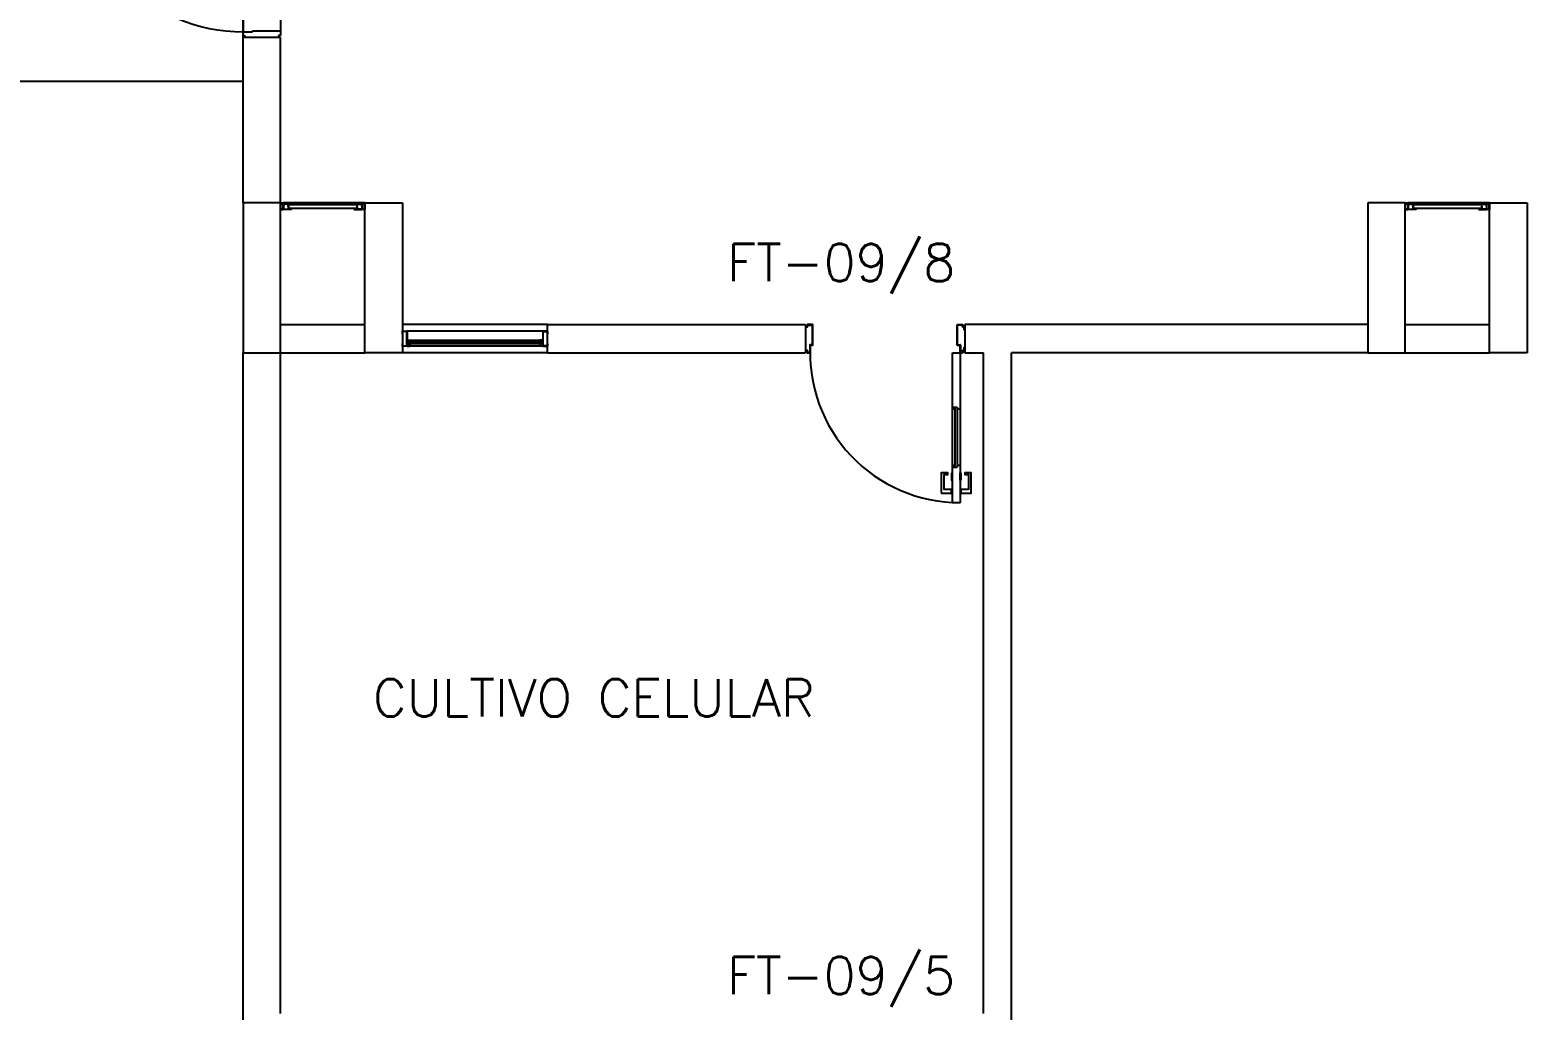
# Model space of a CAD drawing. Header units: millimetres. Extents: x 2686 to 2939, y 1294 to 1441.
# Drawn here: x 2729.13 to 2737.12, y 1399.74 to 1404.97 of the extents above; entities that cross this region are included whole.
import ezdxf

# ---------------------------------------------------------------- set-up
doc = ezdxf.new("R2010")
doc.units = ezdxf.units.MM
doc.linetypes.add('HIDDEN', pattern=[0.375, 0.25, -0.125])
for name, color, linetype in [('AR-ALV', 2, 'Continuous'), ('AR-ESCADA', 2, 'Continuous'), ('AR-ESQ', 1, 'Continuous'), ('AR-ESTC', 3, 'Continuous'), ('AR-PEITORIL', 1, 'Continuous'), ('AR-PF-maçaneta', 1, 'Continuous'), ('AR-PF-mov', 1, 'Continuous'), ('AR-PF-pm1', 2, 'Continuous'), ('AR-PF-soleira', 1, 'Continuous'), ('AR-PISO', 1, 'Continuous'), ('AR-PORTA', 1, 'Continuous'), ('AR-PROJ', 1, 'HIDDEN'), ('DT-ESQ-BAGUETE-C', 1, 'Continuous'), ('DT-ESQ-BAGUETE-V', 1, 'Continuous'), ('DT-ESQ-CHAPA DOBRADA-V', 1, 'Continuous'), ('DT-ESQ-MARCO-V', 1, 'Continuous'), ('DT-ESQ-PERFIL CADEIRA-C', 2, 'Continuous'), ('DT-ESQ-PERFIL CADEIRA-V', 2, 'Continuous'), ('DT-ESQ-PERFIL U-C', 2, 'Continuous'), ('DT-ESQ-VENEZIANA-C', 1, 'Continuous'), ('DT-ESQ-VENEZIANA-V', 1, 'Continuous'), ('DT-ESQ-VIDRO-C', 2, 'Continuous'), ('DT-TXTMOD', 1, 'Continuous'), ('ENDEREÇO', 2, 'Continuous'), ('ES-GUARDACORPO', 2, 'Continuous'), ('es-linhacorte', 1, 'Continuous'), ('ES-PILAR', 3, 'Continuous'), ('Layer2', 2, 'Continuous'), ('maçaneta', 1, 'Continuous'), ('mov', 1, 'Continuous'), ('PM-PERFIL U-C', 2, 'Continuous'), ('PM-VIDRO', 2, 'Continuous'), ('pm1', 2, 'Continuous'), ('pm2', 2, 'Continuous'), ('PROJ2', 1, 'HIDDEN'), ('TEXTO', 2, 'Continuous')]:
    doc.layers.add(name, color=color, linetype=linetype)
doc.styles.add('S10', font='simplex.shx', dxfattribs={"height": 0.1})
doc.styles.add('UNB-100', font='simplex.shx', dxfattribs={"height": 0.2})
doc.styles.add('UNB1-100', font='simplex.shx', dxfattribs={"height": 0.2})

# ---------------------------------------------------------------- blocks, each defined once
blk = doc.blocks.new('EF01-P')
at = {"layer": 'DT-ESQ-BAGUETE-C', "ltscale": 0.1}
for points in [[(0.0015, 0.035), (0.015, 0.035), (0.015, 0.0335), (0.0015, 0.0335), (0.0015, 0.005), (0.015, 0.005), (0.015, 0.0035), (0.0015, 0.0035, -0.414214), (0, 0.005), (0, 0.0335, -0.414214)], [(0.4485, 0.035), (0.435, 0.035), (0.435, 0.0335), (0.4485, 0.0335), (0.4485, 0.005), (0.435, 0.005), (0.435, 0.0035), (0.4485, 0.0035, 0.414214), (0.45, 0.005), (0.45, 0.0335, 0.414214)]]:
    blk.add_lwpolyline(points, format="xyb", close=True, dxfattribs=at)
at = {"layer": 'DT-ESQ-PERFIL CADEIRA-C', "ltscale": 0.1}
for points in [[(0.01, 0.0015), (0.01, 0.003), (0.0015, 0.003, 1), (0.0015, 0), (0.015, 0, 0.414214), (0.0165, 0.0015), (0.0165, 0.0335), (0.043, 0.0335)], [(0.043, 0.0065), (0.018, 0.0065), (0.018, 0.0165), (0.0165, 0.0165), (0.0165, 0.0065, 0.414214), (0.018, 0.005), (0.043, 0.005), (0.0565, 0.005, 1), (0.0565, 0.008), (0.043, 0.008), (0.043, 0.02), (0.043, 0.032), (0.0565, 0.032, 1), (0.0565, 0.035), (0.043, 0.035), (0.0165, 0.035, 0.414214), (0.015, 0.0335), (0.015, 0.0015), (0.0015, 0.0015)], [(0.0415, 0.02), (0.0415, 0.032, -0.414214), (0.043, 0.0335), (0.0565, 0.0335)], [(0.0415, 0.02), (0.0415, 0.008, 0.414214), (0.043, 0.0065), (0.0565, 0.0065)], [(0.407, 0.0065), (0.432, 0.0065), (0.432, 0.0165), (0.4335, 0.0165), (0.4335, 0.0065, -0.414214), (0.432, 0.005), (0.407, 0.005), (0.3935, 0.005, -1), (0.3935, 0.008), (0.407, 0.008), (0.407, 0.02), (0.407, 0.032), (0.3935, 0.032, -1), (0.3935, 0.035), (0.407, 0.035), (0.4335, 0.035, -0.414214), (0.435, 0.0335), (0.435, 0.0015), (0.4485, 0.0015)], [(0.4085, 0.02), (0.4085, 0.032, 0.414214), (0.407, 0.0335), (0.3935, 0.0335)], [(0.4085, 0.02), (0.4085, 0.008, -0.414214), (0.407, 0.0065), (0.3935, 0.0065)], [(0.44, 0.0015), (0.44, 0.003), (0.4485, 0.003, -1), (0.4485, 0), (0.435, 0, -0.414214), (0.4335, 0.0015), (0.4335, 0.0335), (0.407, 0.0335)]]:
    blk.add_lwpolyline(points, format="xyb", dxfattribs=at)
at = {"layer": 'DT-ESQ-PERFIL CADEIRA-V', "ltscale": 0.1}
blk.add_line((0.015, 0), (0.435, 0), dxfattribs=at)
at = {"layer": 'DT-ESQ-VENEZIANA-C', "ltscale": 0.1}
for p, q in [((0.043, 0.0105), (0.407, 0.0105)), ((0.043, 0.009), (0.407, 0.009))]:
    blk.add_line(p, q, dxfattribs=at)
at = {"layer": 'DT-ESQ-VENEZIANA-V', "ltscale": 0.1}
blk.add_line((0.043, 0.031), (0.407, 0.031), dxfattribs=at)
blk = doc.blocks.new('ES-2P-1PAV-E')
for q in [(-2.95, -0.975), (-2.75, -1.575)]:
    blk.add_line((-2.75, -0.975), q)
at = {"layer": 'AR-PISO'}
for p, q in [((-6.35, 0.775), (0, 0.775)), ((-6.35, 0.775), (-6.35, -0.775)), ((0, -0.775), (0, 0.775)), ((-4.55, -0.775), (0, -0.775)), ((-4.8, -0.9), (-6.3, -0.9)), ((-4.8, -1.2), (-6.3, -1.2)), ((-4.8, -1.5), (-6.3, -1.5)), ((-4.8, -1.8), (-6.3, -1.8)), ((-4.8, -2.1), (-6.2103, -2.1)), ((-4.8, -2.4), (-5.6974, -2.4)), ((-4.8, -2.7), (-5.1112, -2.7))]:
    blk.add_line(p, q, dxfattribs=at)
at = {"layer": 'ES-GUARDACORPO'}
for p, q in [((-6.35, -0.775), (-6.35, -2.0183)), ((-6.3, -0.775), (-6.3, -2.0475)), ((-4.8, -0.9), (-4.8, -0.775)), ((-4.8, -2.8555), (-4.8, -0.9))]:
    blk.add_line(p, q, dxfattribs=at)
for centre in [(-6.325, -0.775), (-4.775, -0.775)]:
    blk.add_arc(centre, 0.025, 0, 180, dxfattribs=at)
at = {"layer": 'es-linhacorte'}
for p, q in [((-5.5781, -2.4698), (-6.5692, -1.8901)), ((-5.5781, -2.4182), (-5.5781, -2.4698)), ((-5.4619, -2.5955), (-5.5781, -2.4182)), ((-4.6489, -2.9309), (-5.4795, -2.516)), ((-5.4795, -2.516), (-5.4619, -2.5955))]:
    blk.add_line(p, q, dxfattribs=at)
at = {"layer": 'ES-PILAR'}
for p, q in [((-2.75, -1.575), (-2.95, -1.575)), ((-4.75, -3.9), (-4.55, -3.9))]:
    blk.add_line(p, q, dxfattribs=at)
for points in [[(-4.55, -1.35), (-4.55, -1.32), (-4.55, -0.775), (-4.75, -0.775), (-4.75, -1.32), (-4.75, -1.35), (-4.75, -3.9), (-4.55, -3.9)], [(-2.75, -0.975), (-2.95, -0.975), (-2.95, -1.575), (-2.75, -1.575)]]:
    blk.add_lwpolyline(points, close=True, dxfattribs=at)
at = {"layer": 'Layer2'}
for p, q in [((-4.75, -1.32), (-4.75, -0.775)), ((-4.55, -1.32), (-4.55, -0.775)), ((-4.75, -3.9), (-4.75, -1.35)), ((-4.55, -3.9), (-4.55, -1.35))]:
    blk.add_line(p, q, dxfattribs=at)
at = {"layer": 'PROJ2', "ltscale": 0.01}
for p, q in [((-4.5, -3.9), (-4.5, -0.775)), ((-3, -0.775), (-3, -5.55)), ((-2.95, -0.775), (-2.95, -5.6)), ((-4.5, -0.9), (-3, -0.9)), ((-4.5, -1.2), (-3, -1.2)), ((-4.5, -1.5), (-3, -1.5)), ((-4.5, -1.8), (-3, -1.8)), ((-6.35, -2.0183), (-6.35, -5.6)), ((-6.3, -2.0475), (-6.3, -5.55)), ((-6.2103, -2.1), (-6.3, -2.1)), ((-4.5, -2.1), (-3, -2.1)), ((-5.6974, -2.4), (-6.3, -2.4)), ((-4.5, -2.4), (-3, -2.4)), ((-5.1112, -2.7), (-6.3, -2.7)), ((-4.5, -2.7), (-3, -2.7)), ((-4.8, -3.9), (-4.8, -2.8555)), ((-4.8, -3), (-6.3, -3)), ((-4.5, -3), (-3, -3)), ((-4.8, -3.3), (-6.3, -3.3)), ((-4.5, -3.3), (-3, -3.3)), ((-4.8, -3.6), (-6.3, -3.6)), ((-4.5, -3.6), (-3, -3.6)), ((-4.8, -3.9), (-6.3, -3.9)), ((-4.8, -3.9), (-4.8, -4.025)), ((-4.75, -3.9), (-4.75, -4.025)), ((-4.55, -3.9), (-4.55, -4.025)), ((-4.5, -3.9), (-4.5, -4.025)), ((-4.5, -3.9), (-3, -3.9)), ((-6.3, -5.55), (-3, -5.55)), ((-6.35, -5.6), (-2.95, -5.6))]:
    blk.add_line(p, q, dxfattribs=at)
for centre in [(-4.775, -4.025), (-4.525, -4.025)]:
    blk.add_arc(centre, 0.025, 180, 0, dxfattribs=at)
blk = doc.blocks.new('pcf-alv-01p-dir')
at = {"layer": 'AR-PF-maçaneta'}
blk.add_line((0.83, 0.3425), (0.83, 0.9575), dxfattribs=at)
for points in [[(0.87, 0.9575), (0.855, 0.9575), (0.855, 0.9625), (0.865, 0.9675), (0.88, 0.9675), (0.88, 0.9325), (0.865, 0.9325), (0.855, 0.9375), (0.855, 0.9425), (0.87, 0.9425)], [(0.83, 0.3575), (0.87, 0.3575), (0.87, 0.3425), (0.81, 0.3425), (0.81, 0.9575), (0.87, 0.9575), (0.87, 0.9425), (0.83, 0.9425)], [(0.87, 0.3425), (0.855, 0.3425), (0.855, 0.3375), (0.865, 0.3325), (0.88, 0.3325), (0.88, 0.3675), (0.865, 0.3675), (0.855, 0.3625), (0.855, 0.3575), (0.87, 0.3575)]]:
    blk.add_lwpolyline(points, dxfattribs=at)
at = {"layer": 'AR-PF-mov'}
blk.add_arc((0.93, 0.2), 0.9, 90, 180, dxfattribs=at)
at = {"layer": 'AR-PF-pm1'}
for p, q in [((0, 0.01), (0, 0.19)), ((0.01, 0.19), (0, 0.19)), ((0.01, 0.2), (0.03, 0.2)), ((0.01, 0.2), (0.01, 0.19)), ((0.03, 0.2), (0.03, 0.15)), ((0.95, 0.2), (0.93, 0.2)), ((0.93, 0.2), (0.93, 0.15)), ((0.95, 0.2), (0.95, 0.19)), ((0.95, 0.19), (0.96, 0.19)), ((0.96, 0.01), (0.96, 0.19)), ((0.03, 0.15), (0.035, 0.15)), ((0.035, 0.15), (0.035, 0)), ((0.93, 0.15), (0.925, 0.15)), ((0.925, 0.15), (0.925, 0)), ((0.01, 0.01), (0, 0.01)), ((0.01, 0), (0.01, 0.01)), ((0.035, 0), (0.01, 0)), ((0.925, 0), (0.95, 0)), ((0.95, 0), (0.95, 0.01)), ((0.95, 0.01), (0.96, 0.01))]:
    blk.add_line(p, q, dxfattribs=at)
blk.add_lwpolyline([(0.88, 1.1), (0.88, 0.2), (0.93, 0.2), (0.93, 1.1)], close=True, dxfattribs=at)
at = {"layer": 'AR-PF-soleira'}
for p, q in [((0.88, 0.2), (0.03, 0.2)), ((0.925, 0), (0.035, 0))]:
    blk.add_line(p, q, dxfattribs=at)
blk = doc.blocks.new('EF04A-P')
at = {"layer": 'DT-ESQ-BAGUETE-C', "ltscale": 0.1}
for points in [[(0.039, -0.05), (0.0255, -0.05), (0.0255, -0.0485), (0.039, -0.0485), (0.039, -0.0365), (0.0255, -0.0365), (0.0255, -0.035), (0.039, -0.035, -0.414214), (0.0405, -0.0365), (0.0405, -0.0485, -0.414214)], [(0.736, -0.05), (0.7495, -0.05), (0.7495, -0.0485), (0.736, -0.0485), (0.736, -0.0365), (0.7495, -0.0365), (0.7495, -0.035), (0.736, -0.035, 0.414214), (0.7345, -0.0365), (0.7345, -0.0485, 0.414214)]]:
    blk.add_lwpolyline(points, format="xyb", close=True, dxfattribs=at)
at = {"layer": 'DT-ESQ-BAGUETE-V', "ltscale": 0.1}
blk.add_line((0.736, -0.05), (0.039, -0.05), dxfattribs=at)
at = {"layer": 'DT-ESQ-CHAPA DOBRADA-V', "ltscale": 0.1}
blk.add_line((0.735, -0.067), (0.04, -0.067), dxfattribs=at)
at = {"layer": 'DT-ESQ-MARCO-V', "ltscale": 0.1}
for p, q in [((0.0235, -0.035), (0.7515, -0.035)), ((0.0235, -0.115), (0.7515, -0.115))]:
    blk.add_line(p, q, dxfattribs=at)
at = {"layer": 'DT-ESQ-PERFIL U-C', "ltscale": 0.1}
for points in [[(0.025, -0.0655), (0.025, -0.0655, 0.414214), (0.0235, -0.067), (0.0235, -0.1135), (0.0015, -0.1135), (0.0015, -0.1), (0, -0.1), (0, -0.1135, 0.414214), (0.0015, -0.115), (0.0235, -0.115, 0.414214), (0.025, -0.1135), (0.025, -0.067), (0.04, -0.067, 1), (0.04, -0.064), (0.025, -0.064), (0.025, -0.0365, 0.414214), (0.0235, -0.035), (0.0015, -0.035, 0.414214), (0, -0.0365), (0, -0.05), (0.0015, -0.05), (0.0015, -0.0365), (0.0235, -0.0365), (0.0235, -0.064, 0.414214), (0.025, -0.0655), (0.04, -0.0655)], [(0.75, -0.0655), (0.75, -0.0655, -0.414214), (0.7515, -0.067), (0.7515, -0.1135), (0.7735, -0.1135), (0.7735, -0.1), (0.775, -0.1), (0.775, -0.1135, -0.414214), (0.7735, -0.115), (0.7515, -0.115, -0.414214), (0.75, -0.1135), (0.75, -0.067), (0.735, -0.067, -1), (0.735, -0.064), (0.75, -0.064), (0.75, -0.0365, -0.414214), (0.7515, -0.035), (0.7735, -0.035, -0.414214), (0.775, -0.0365), (0.775, -0.05), (0.7735, -0.05), (0.7735, -0.0365), (0.7515, -0.0365), (0.7515, -0.064, -0.414214), (0.75, -0.0655), (0.735, -0.0655)]]:
    blk.add_lwpolyline(points, format="xyb", dxfattribs=at)
at = {"layer": 'DT-ESQ-VIDRO-C', "ltscale": 0.1}
blk.add_lwpolyline([(0.027, -0.062), (0.027, -0.052), (0.748, -0.052), (0.748, -0.062)], close=True, dxfattribs=at)
at = {"layer": 'DT-TXTMOD', "ltscale": 0.1, "style": 'S10', "flags": 3}
blk.add_attdef('EF04A', (0.05, 0), '', height=0.1, dxfattribs=at)
blk = doc.blocks.new('PM3V-B')
at = {"layer": 'maçaneta'}
for points in [[(0.02, 0.9), (-0.035, 0.9), (-0.035, 0.79), (0, 0.79), (0, 0.8), (-0.02, 0.8), (-0.02, 0.8785, -0.414214), (-0.0185, 0.88), (0.02, 0.88)], [(0.125, 0.9), (0.07, 0.9), (0.07, 0.88), (0.1085, 0.88, -0.414214), (0.11, 0.8785), (0.11, 0.8), (0.09, 0.8), (0.09, 0.79), (0.125, 0.79)]]:
    blk.add_lwpolyline(points, format="xyb", close=True, dxfattribs=at)
for points in [[(0.02, 0.79), (0.02, 0.83), (0.025, 0.83), (0.025, 0.79)], [(0.07, 0.79), (0.07, 0.83), (0.065, 0.83), (0.065, 0.79)]]:
    blk.add_lwpolyline(points, close=True, dxfattribs=at)
at = {"layer": 'mov'}
blk.add_arc((0.025, 0.15), 0.8, 356.84716, 90, dxfattribs=at)
at = {"layer": 'PM-PERFIL U-C'}
for p, q in [((0, 0.12), (0, 0.1385)), ((0.002, 0.12), (0, 0.12)), ((0.0015, 0.14), (0.01, 0.14)), ((0.002, 0.138), (0.002, 0.12)), ((0.0105, 0.138), (0.002, 0.138)), ((0.01, 0.14), (0.01, 0.1485)), ((0.0115, 0.15), (0.0235, 0.15)), ((0.012, 0.148), (0.012, 0.1395)), ((0.023, 0.148), (0.012, 0.148)), ((0.023, 0.1085), (0.023, 0.148)), ((0.038, 0.107), (0.0245, 0.107)), ((0.025, 0.15), (0.025, 0.109)), ((0.025, 0.1485), (0.025, 0.109)), ((0.025, 0.109), (0.035, 0.109)), ((0.0385, 0.109), (0.025, 0.109)), ((0.038, 0.107), (0.038, 0.002)), ((0.04, 0.1075), (0.04, 0.0015)), ((0.81, 0.1075), (0.81, 0.0015)), ((0.8115, 0.109), (0.825, 0.109)), ((0.812, 0.107), (0.8255, 0.107)), ((0.812, 0.107), (0.812, 0.002)), ((0.8252, 0.109), (0.8152, 0.109)), ((0.825, 0.1485), (0.825, 0.109)), ((0.8385, 0.15), (0.8265, 0.15)), ((0.827, 0.148), (0.838, 0.148)), ((0.827, 0.1085), (0.827, 0.148)), ((0.838, 0.148), (0.838, 0.1395)), ((0.8395, 0.138), (0.848, 0.138)), ((0.84, 0.14), (0.84, 0.1485)), ((0.8485, 0.14), (0.84, 0.14)), ((0.848, 0.138), (0.848, 0.12)), ((0.848, 0.12), (0.85, 0.12)), ((0.85, 0.12), (0.85, 0.1385)), ((0, 0.03), (0.002, 0.03)), ((0, 0.0115), (0, 0.03)), ((0.01, 0.01), (0.0015, 0.01)), ((0.002, 0.03), (0.002, 0.012)), ((0.002, 0.012), (0.0105, 0.012)), ((0.01, 0.0015), (0.01, 0.01)), ((0.0385, 0), (0.0115, 0)), ((0.012, 0.0105), (0.012, 0.002)), ((0.012, 0.002), (0.038, 0.002)), ((0.8115, 0), (0.8385, 0)), ((0.838, 0.002), (0.812, 0.002)), ((0.8152, 0), (0.8402, 0)), ((0.838, 0.0105), (0.838, 0.002)), ((0.848, 0.012), (0.8395, 0.012)), ((0.84, 0.0015), (0.84, 0.01)), ((0.84, 0.01), (0.8485, 0.01)), ((0.8402, 0.01), (0.8502, 0.01)), ((0.8402, 0), (0.8402, 0.01)), ((0.85, 0.03), (0.848, 0.03)), ((0.848, 0.03), (0.848, 0.012)), ((0.85, 0.0115), (0.85, 0.03))]:
    blk.add_line(p, q, dxfattribs=at)
for centre, start, end in [((0.0015, 0.1385), 90, 180), ((0.0115, 0.1485), 90, 180), ((0.0105, 0.1395), 270, 0), ((0.0245, 0.1085), 180, 270), ((0.0235, 0.1485), 360, 90), ((0.0385, 0.1075), 0, 90), ((0.8115, 0.1075), 90, 180), ((0.8265, 0.1485), 90, 180), ((0.8255, 0.1085), 270, 0), ((0.8395, 0.1395), 180, 270), ((0.8385, 0.1485), 0, 90), ((0.8485, 0.1385), 0, 90), ((0.0015, 0.0115), 180, 270), ((0.0115, 0.0015), 180, 270), ((0.0105, 0.0105), 0, 90), ((0.0385, 0.0015), 269.93864, 0), ((0.8115, 0.0015), 180, 270.06136), ((0.8395, 0.0105), 90, 180), ((0.8385, 0.0015), 270, 0), ((0.8485, 0.0115), 270, 0)]:
    blk.add_arc(centre, 0.0015, start, end, dxfattribs=at)
at = {"layer": 'PM-VIDRO'}
for p, q in [((0.04, 0.45), (0.04, 0.75)), ((0.05, 0.75), (0.05, 0.45))]:
    blk.add_line(p, q, dxfattribs=at)
at = {"layer": 'pm1'}
for p, q in [((0.025, 0.95), (0.065, 0.95)), ((0.025, 0.75), (0.025, 0.95)), ((0.065, 0.95), (0.065, 0.76)), ((0.04, 0.75), (0.025, 0.75)), ((0.065, 0.76), (0.04, 0.76)), ((0.04, 0.75), (0.04, 0.76)), ((0.05, 0.76), (0.05, 0.75)), ((0.065, 0.75), (0.05, 0.75)), ((0.065, 0.76), (0.065, 0.75)), ((0.025, 0.15), (0.025, 0.45)), ((0.04, 0.45), (0.025, 0.45)), ((0.04, 0.44), (0.04, 0.45)), ((0.065, 0.44), (0.04, 0.44)), ((0.065, 0.45), (0.05, 0.45)), ((0.05, 0.45), (0.05, 0.44)), ((0.065, 0.45), (0.065, 0.44)), ((0.065, 0.44), (0.065, 0.15)), ((0.065, 0.15), (0.025, 0.15))]:
    blk.add_line(p, q, dxfattribs=at)
at = {"layer": 'pm2'}
for p, q in [((0.025, 0.45), (0.025, 0.75)), ((0.065, 0.75), (0.065, 0.45))]:
    blk.add_line(p, q, dxfattribs=at)

msp = doc.modelspace()

# ---------------------------------------------------------------- linework, layer by layer
at = {"layer": 'AR-ALV'}
for p, q in [((2730.2707, 1404.0499), (2730.2707, 1404.9324)), ((2730.4707, 1404.9324), (2730.2707, 1404.9324)), ((2730.4707, 1404.0499), (2730.4707, 1404.9324)), ((2730.4707, 1403.3999), (2730.9207, 1403.3999)), ((2731.8957, 1403.2499), (2731.8957, 1403.3999)), ((2731.8957, 1403.3999), (2733.2707, 1403.3999)), ((2733.2705, 1403.3999), (2733.2705, 1403.2499)), ((2736.2707, 1403.3999), (2734.1207, 1403.3999)), ((2734.1207, 1403.3999), (2734.1207, 1403.2499)), ((2736.4707, 1403.3999), (2736.9207, 1403.3999)), ((2730.2707, 1394.9249), (2730.2707, 1403.2499)), ((2730.4707, 1403.2499), (2730.9207, 1403.2499)), ((2730.4707, 1399.7249), (2730.4707, 1403.2499)), ((2731.8957, 1403.2499), (2733.2707, 1403.2499)), ((2734.1207, 1403.2499), (2734.2207, 1403.2499)), ((2734.2207, 1399.7249), (2734.2207, 1403.2499)), ((2734.3707, 1394.9249), (2734.3707, 1403.2499)), ((2736.2707, 1403.2499), (2734.3707, 1403.2499)), ((2736.4707, 1403.2499), (2736.9207, 1403.2499))]:
    msp.add_line(p, q, dxfattribs=at)
at = {"layer": 'AR-ESTC'}
for p, q in [((2730.4707, 1404.0499), (2730.2707, 1404.0499)), ((2730.2707, 1404.0499), (2730.2707, 1403.2499)), ((2730.4707, 1403.2499), (2730.4707, 1404.0499)), ((2730.9207, 1404.0499), (2731.1207, 1404.0499)), ((2730.9207, 1403.2499), (2730.9207, 1404.0499)), ((2731.1207, 1404.0499), (2731.1207, 1403.2499)), ((2736.4707, 1404.0499), (2736.2707, 1404.0499)), ((2736.2707, 1404.0499), (2736.2707, 1403.2499)), ((2736.4707, 1403.2499), (2736.4707, 1404.0499)), ((2736.9207, 1404.0499), (2737.1207, 1404.0499)), ((2736.9207, 1403.2499), (2736.9207, 1404.0499)), ((2737.1207, 1404.0499), (2737.1207, 1403.2499)), ((2730.2707, 1403.2499), (2730.4707, 1403.2499)), ((2731.1207, 1403.2499), (2730.9207, 1403.2499)), ((2736.2707, 1403.2499), (2736.4707, 1403.2499)), ((2737.1207, 1403.2499), (2736.9207, 1403.2499))]:
    msp.add_line(p, q, dxfattribs=at)
at = {"layer": 'AR-PEITORIL'}
for p, q in [((2731.8957, 1403.3999), (2731.1207, 1403.3999)), ((2731.8957, 1403.2499), (2731.1207, 1403.2499))]:
    msp.add_line(p, q, dxfattribs=at)
at = {"layer": 'AR-PROJ', "ltscale": 3}
msp.add_line((2731.1207, 1404.0499), (2731.1207, 1403.3999), dxfattribs=at)

# ---------------------------------------------------------------- block references
at = {"layer": 'AR-ESCADA'}
msp.add_blockref('ES-2P-1PAV-E', (2730.2707, 1405.4749), dxfattribs=at)
at = {"layer": 'AR-ESQ', "rotation": 180}
for name, p in [('EF01-P', (2730.9207, 1404.0499)), ('EF01-P', (2736.9207, 1404.0499)), ('EF04A-P', (2731.8957, 1403.2499))]:
    msp.add_blockref(name, p, dxfattribs=at)
at = {"layer": 'AR-PORTA'}
for name, p, rotation in [('pcf-alv-01p-dir', (2730.4707, 1404.9324), 90), ('PM3V-B', (2734.1207, 1403.3999), 180)]:
    msp.add_blockref(name, p, dxfattribs=dict(at, rotation=rotation))

# ---------------------------------------------------------------- texts
at = {"layer": 'ENDEREÇO', "style": 'UNB1-100'}
for s, p in [('FT-09/8', (2732.8536, 1403.6321)), ('FT-09/5', (2732.8533, 1399.8268))]:
    msp.add_text(s, height=0.2, dxfattribs=at).set_placement(p)
at = {"layer": 'TEXTO', "style": 'UNB-100'}
msp.add_text('CULTIVO CELULAR', height=0.2, dxfattribs=at).set_placement((2730.9633, 1401.3085))

doc.saveas('drawing.dxf')
